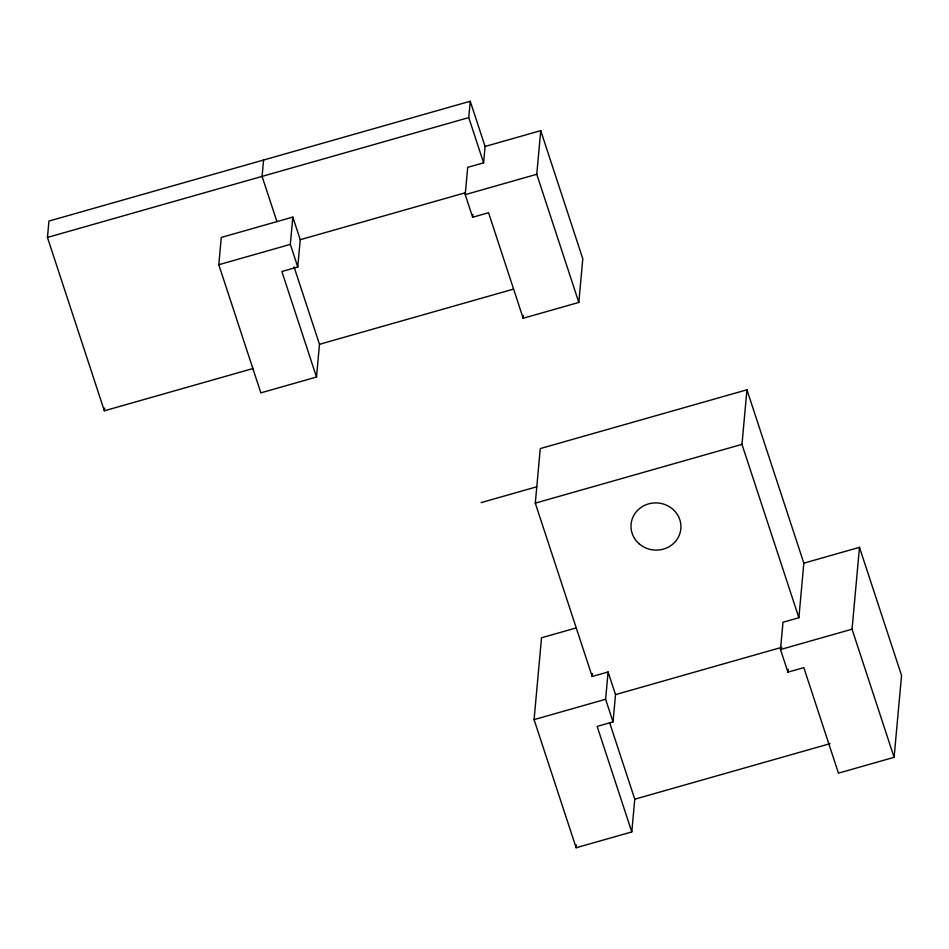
<?xml version="1.0" encoding="UTF-8"?>
<svg xmlns="http://www.w3.org/2000/svg" width="949" height="949" viewBox="0 0 949 949"><rect width="100%" height="100%" fill="white"/><g stroke="black" fill="none" stroke-linecap="round" stroke-linejoin="round"><path stroke-width="1.42" d="M253.395 368.414L104.354 410.798L47.45 237.428L48.945 221.07L470.241 101.246L485.093 146.466L483.599 162.837L467.703 167.356L465.224 194.64L472.638 217.25L488.545 212.73L523.172 318.259L578.819 302.434L582.793 258.78L540.74 130.642L485.093 146.466M104.354 410.798L104.604 408.07M218.792 264.724L221.283 237.44L292.826 217.096L300.24 239.706L297.761 266.989L281.865 271.509L316.503 377.038L260.856 392.862L218.792 264.724L290.335 244.379L292.826 217.096M263.573 160.025L262.078 176.395L276.918 221.615M316.503 377.038L319.481 344.309L294.071 266.918M483.599 162.837L468.759 117.605L470.241 101.246M472.638 217.25L472.899 214.379M523.172 318.259L523.433 315.412M578.819 302.434L536.766 174.284L540.74 130.642M576.304 627.894L541.523 637.775L534.073 719.615L576.138 847.754L631.785 831.929L597.146 726.4L613.042 721.881L615.521 694.609L608.107 671.987L592.2 676.507L535.295 503.136L540.266 448.58L746.946 389.802L803.85 563.172L798.88 617.728L782.984 622.247L780.505 649.531L787.919 672.141L803.827 667.621L838.453 773.15L894.1 757.326L901.55 675.486L859.486 547.348L803.85 563.172M576.138 847.754L576.399 844.835M592.2 676.507L592.473 673.565M613.042 721.881L605.616 699.271L608.107 671.987M631.785 831.929L634.762 799.2L609.816 723.221M798.88 617.728L741.976 444.357L746.946 389.802M787.919 672.141L788.18 669.27M894.1 757.326L852.048 629.187L859.486 547.348M47.45 237.428L468.759 117.605M300.24 239.706L465.176 192.801M465.224 194.64L536.766 174.284M319.481 344.309L513.326 289.172M481.143 502.602L536.79 486.778M535.295 503.136L741.976 444.357M615.521 694.609L781.869 647.289M534.073 719.615L605.616 699.271M780.505 649.531L852.048 629.187M634.762 799.2L830.031 743.66M290.335 244.379L297.761 266.989M639.021 543.694A24.982 23.595 5.2 0 0 680.326 531.95A24.982 23.595 5.2 0 0 648.535 503.895A24.982 23.595 5.2 0 0 639.021 543.694"/></g></svg>
